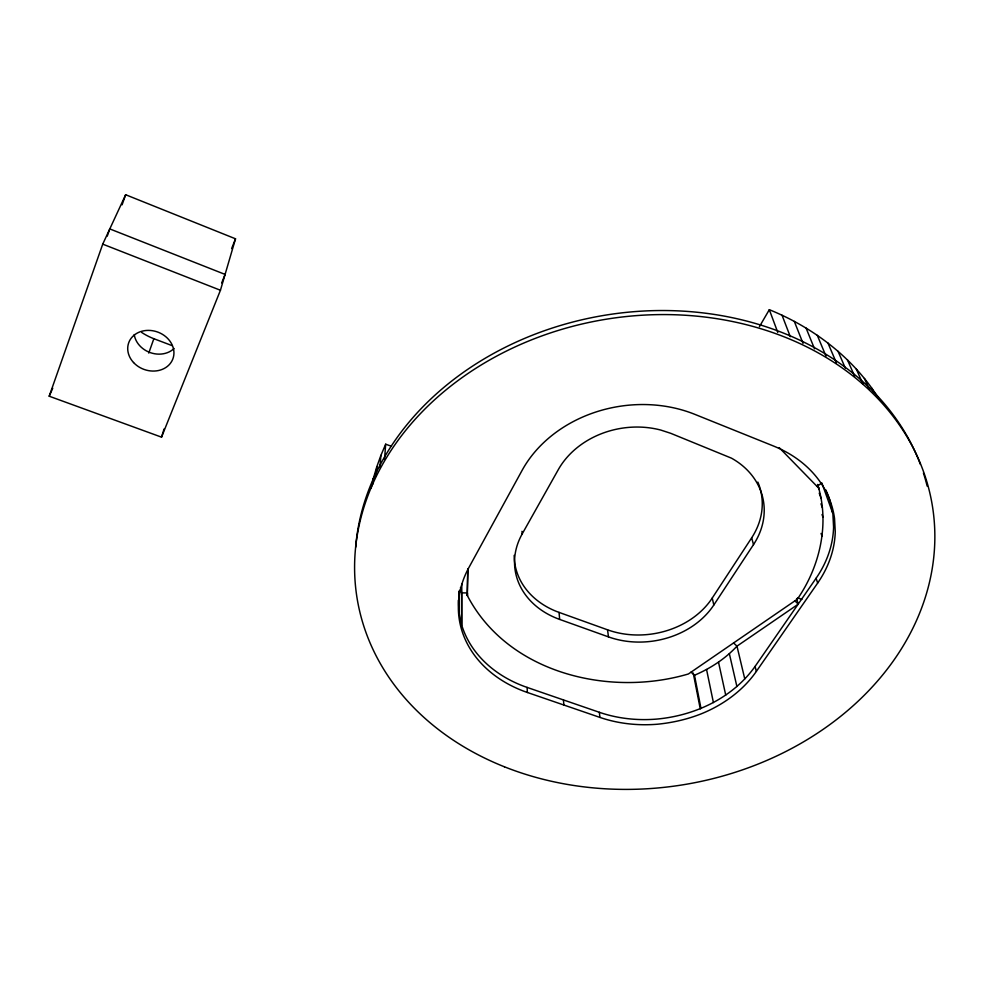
<?xml version="1.0" encoding="UTF-8"?>
<svg xmlns="http://www.w3.org/2000/svg" width="984" height="984" viewBox="0 0 984 984"><rect width="100%" height="100%" fill="white"/><g stroke="black" fill="none" stroke-linecap="round" stroke-linejoin="round"><path stroke-width="1.48" d="M461.582 592.282L461.656 625.369L459.036 612.749L459.036 591.433M817.581 484.46C829.979 523.094 820.127 566.366 797.323 599.194L688.406 673.966C608.887 697.459 507.535 673.093 467.24 595.381L467.216 592.602M461.791 583.819L461.693 625.012A119.974 96.26 -5.6 0 0 527.104 687.41L599.33 712.293A118.72 93.591 -8.4 0 0 656.906 719.07C694.827 715.614 732.686 698 755.085 666.414L816.105 578.235A123.775 100.454 -12.2 0 0 833.583 527.092L832.87 513.857L830.029 500.893A123.775 100.454 -12.2 0 0 825.736 489.798M467.843 568.789L467.326 592.934L461.619 592.872L460.475 587.497M467.24 595.381L467.806 569.404M384.535 459.307L385.679 444.202L391.46 446.281M379.922 467.572L380.894 455.395L385.679 444.202M376.06 475.899L376.823 466.711L380.894 455.395M372.961 484.017L373.465 478.101L376.823 466.711M459.036 594.533L459.503 590.314M371.177 488.101L373.465 478.101M220.441 290.255L235.52 238.804L125.657 194.734L102.73 244.143L49.2 396.208L161.536 437.154L220.441 290.255L102.73 244.143M161.536 437.154L164.07 428.975M107.244 236.123L109.79 228.915L225.09 274.413L221.671 282.949M122.09 204.807L125.657 194.734M148.756 353.072L153.848 338.705A52.927 45.682 21.8 0 1 141.745 332.481M231.621 248.571L235.52 238.804M49.2 396.208L52.742 388.237M522.147 534.017L558.272 469.688A82.459 68.659 -9.4 0 1 660.719 430.045L670.768 433.329L731.469 458.163A81.943 67.281 -11.4 0 1 753.51 544.607L713.818 605A79.704 64.169 -8.7 0 1 608.469 636.894L559.662 619.416A80.257 65.399 -6.7 0 1 522.147 534.017L521.987 531.323M759.414 326.676L769.316 309.689C813.399 327.561 853.239 357.77 878.626 398.372M514.189 555.345A79.753 65.178 -6.7 0 0 559.047 612.392L607.558 629.821A79.212 63.96 -8.7 0 0 712.244 598.051L751.653 537.854A81.414 67.035 -11.5 0 0 757.852 482.086M756.339 671.42L817.667 583.045A124.328 100.712 -12.2 0 0 835.256 531.778L834.543 518.519A124.328 100.712 -12.2 0 0 773.559 446.047L694.827 414.35A125.485 103.874 -9.3 0 0 522.098 470.377L468.888 567.559A120.503 96.481 -5.6 0 0 527.387 692.49L599.908 717.41A119.236 93.787 -8.3 0 0 657.718 724.199C672.589 722.699 687.238 719.365 701.161 713.867A119.236 93.787 -8.3 0 0 756.339 671.42L755.085 666.414M691.051 672.146L694.483 675.258C710.362 668.444 725.196 658.874 736.979 646.144L798.27 604.151L796.597 598.604M817.064 486.379L820.644 483.796M153.848 338.705L172.003 345.593M797.606 597.78L801.862 599.465M733.572 642.958L736.979 646.144L744.753 678.862M794.9 600.843L798.27 604.151M832.698 513.094L821.837 482.935M779.242 447.683L818.971 488.384M871.873 388.262L873.755 392.419M864.419 378.459L869.364 389.467M856.277 369L862.968 384.043M847.482 359.935L854.641 376.232M838.036 351.276L845.342 368.151M827.962 343.059L836.302 362.629M817.298 335.323L826.006 356.171M806.081 328.078L814.531 348.828M794.309 321.387L803.042 343.391M782.046 315.249L790.3 336.676M769.316 309.689L777.791 332.457M817.667 485.112L819.057 489.036M819.217 493.095L821.074 498.347M820.976 503.796L822.378 507.756M822.034 514.546L822.956 517.203M821.062 533.426L821.984 536.108M816.105 578.235L817.667 583.045M751.653 537.854L753.51 544.607M729.365 653.708L736.905 686.537M712.244 598.051L713.818 605M718.517 662.183L725.725 695.122M706.561 669.526L713.412 702.576M694.483 675.258L700.977 708.382L700.251 708.874L693.24 673.044M607.558 629.821L608.469 636.894M599.33 712.293L599.908 717.41M559.047 612.392L559.662 619.416M563.451 699.919L563.881 705.024M527.104 687.41L527.387 692.49M458.396 600.166L459.036 612.749M467.572 593.143L467.584 595.923M355.667 547.215A290.034 235.361 -8.9 0 1 610.978 314.29A290.034 235.361 -8.9 0 1 920.397 464.387M923.423 473.021A290.034 235.361 -8.9 0 1 927.162 486.121M174.082 348.508A23.05 19.631 20.4 0 1 150.38 352.653A23.05 19.631 20.4 0 1 134.23 334.597M504.448 766.807A291.325 235.926 -8.9 0 0 934.8 532.123A291.325 235.926 -8.9 0 0 494.927 357.044A291.325 235.926 -8.9 0 0 504.448 766.807M133.553 362.543A23.505 19.889 19.9 0 0 172.766 359.16A23.505 19.889 19.9 0 0 146.173 330.476A23.505 19.889 19.9 0 0 133.553 362.543"/></g></svg>
